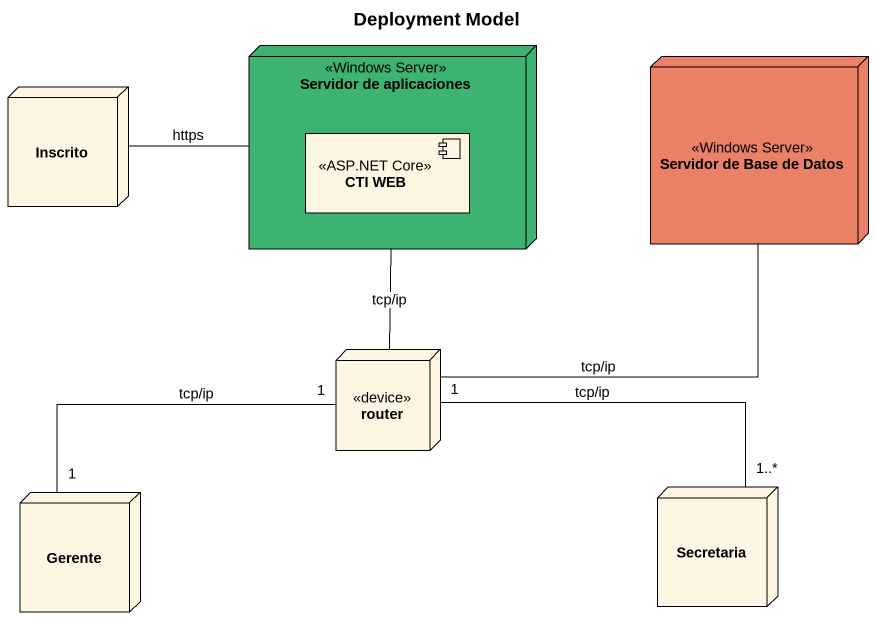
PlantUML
@startuml
title Deployment Model
node "Servidor de aplicaciones" as Servidor_de_aplicaciones <<Windows Server>> #3CB371 {
  component "CTI WEB" as CTI_WEB <<ASP.NET Core>>
}
node "Servidor de Base de Datos" as Servidor_de_Base_de_Datos <<Windows Server>> #EA8066
node Inscrito
node router <<device>>
node Gerente
node Secretaria
Servidor_de_aplicaciones -- router : tcp/ip
Servidor_de_Base_de_Datos -- router : tcp/ip
Inscrito -right- Servidor_de_aplicaciones : https
Gerente "1" -right- "1" router : tcp/ip
Secretaria "1..*" -left- "1" router : tcp/ip
@enduml
